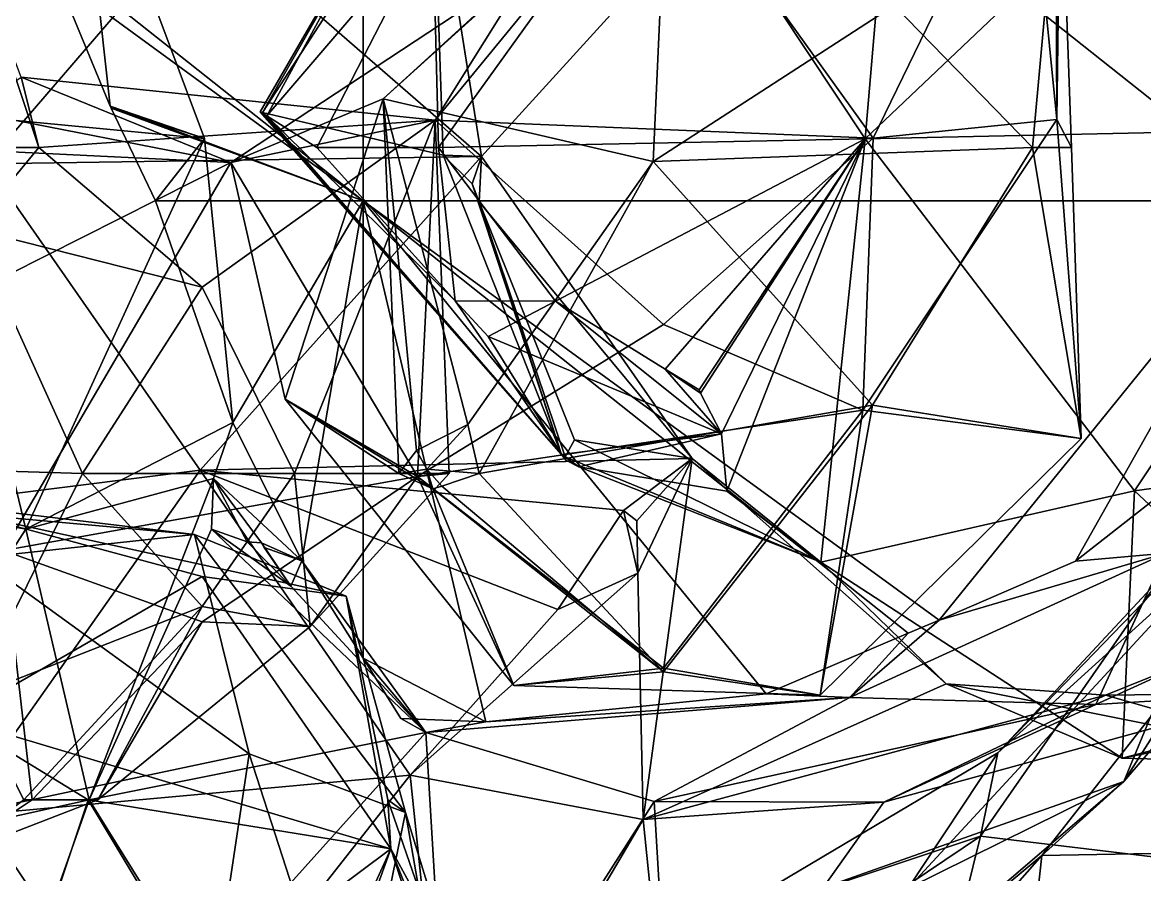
# Model space of a CAD drawing. Extents: x 290083 to 295691, y 4553739 to 4561622.
# Drawn here: x 293501.4 to 293562.7, y 4558439.6 to 4558486.1 of the extents above; entities that cross this region are included whole.
import ezdxf

# ---------------------------------------------------------------- set-up
doc = ezdxf.new("R2010")
doc.units = 0
doc.layers.add('Au_ppm_Pref_-_0_3', color=7, linetype='CONTINUOUS')

msp = doc.modelspace()

# ---------------------------------------------------------------- linework, layer by layer
at = {"layer": 'Au_ppm_Pref_-_0_3'}
for points in [[(293520, 4558516.06, 1932.731), (293520, 4558476.375, 1928.938), (293501.456, 4558491.094, 1928.667)], [(293520, 4558516.06, 1932.731), (293570, 4558516.06, 1937.079), (293570, 4558476.375, 1932.236)], [(293570, 4558476.375, 1932.236), (293520, 4558476.375, 1928.938), (293520, 4558516.06, 1932.731)], [(293511.334, 4558479.771, 1924.187), (293496.058, 4558481.236, 1920.242), (293504.31, 4558498.567, 1924.145)], [(293497.034, 4558497.107, 1918.402), (293504.31, 4558498.567, 1924.145), (293496.058, 4558481.236, 1920.242)], [(293506.184, 4558481.549, 1928.394), (293504.31, 4558498.567, 1924.145), (293503.274, 4558488.613, 1928.632)], [(293511.334, 4558479.771, 1924.187), (293504.31, 4558498.567, 1924.145), (293506.184, 4558481.549, 1928.394)], [(293511.208, 4558492.072, 1908.202), (293526.455, 4558478.793, 1907.135), (293523.547, 4558497.115, 1912.423)], [(293538.506, 4558492.052, 1906.792), (293523.547, 4558497.115, 1912.423), (293526.455, 4558478.793, 1907.135)], [(293536.307, 4558495.875, 1871.392), (293547.856, 4558479.796, 1871.188), (293556.259, 4558497.107, 1873.407)], [(293536.406, 4558496.367, 1894.891), (293547.413, 4558479.769, 1893.91), (293548.883, 4558497.026, 1900.564)], [(293547.413, 4558479.769, 1893.91), (293561.605, 4558493.234, 1895.936), (293548.883, 4558497.026, 1900.564)], [(293557.878, 4558480.818, 1877.245), (293556.259, 4558497.107, 1873.407), (293547.856, 4558479.796, 1871.188)], [(293557.878, 4558480.818, 1877.245), (293557.812, 4558497.107, 1876.827), (293556.259, 4558497.107, 1873.407)], [(293557.812, 4558497.107, 1876.827), (293557.878, 4558480.818, 1877.245), (293558.077, 4558496.081, 1882.021)], [(293498.611, 4558496.523, 1912.899), (293499.429, 4558478.393, 1907.209), (293511.208, 4558492.072, 1908.202)], [(293536.64, 4558496.151, 1882.479), (293535.833, 4558478.529, 1886.95), (293521.098, 4558481.939, 1882.905)], [(293536.64, 4558496.151, 1882.479), (293521.098, 4558481.939, 1882.905), (293529.287, 4558489.357, 1876.827)], [(293536.406, 4558496.367, 1894.891), (293523.807, 4558491.615, 1898.753), (293524.108, 4558479.289, 1894.787)], [(293529.287, 4558489.357, 1876.827), (293523.925, 4558480.773, 1869.808), (293536.307, 4558495.875, 1871.392)], [(293547.856, 4558479.796, 1871.188), (293536.307, 4558495.875, 1871.392), (293523.925, 4558480.773, 1869.808)], [(293536.406, 4558496.367, 1894.891), (293524.108, 4558479.289, 1894.787), (293547.413, 4558479.769, 1893.91)], [(293535.833, 4558478.529, 1886.95), (293536.64, 4558496.151, 1882.479), (293549.005, 4558487.041, 1885.35)], [(293556.551, 4558479.289, 1886.323), (293549.005, 4558487.041, 1885.35), (293558.077, 4558496.081, 1882.021)], [(293556.551, 4558479.289, 1886.323), (293558.077, 4558496.081, 1882.021), (293558.677, 4558479.289, 1882.766)], [(293557.878, 4558480.818, 1877.245), (293558.677, 4558479.289, 1882.766), (293558.077, 4558496.081, 1882.021)], [(293522.426, 4558495.154, 1900.584), (293523.807, 4558495.532, 1901.109), (293514.499, 4558481.199, 1900.646)], [(293514.499, 4558481.199, 1900.646), (293523.807, 4558495.532, 1901.109), (293524.362, 4558478.872, 1906.096)], [(293523.807, 4558495.532, 1901.109), (293526.455, 4558478.793, 1907.135), (293524.362, 4558478.872, 1906.096)], [(293538.506, 4558492.052, 1906.792), (293526.455, 4558478.793, 1907.135), (293523.807, 4558495.532, 1901.109)], [(293514.733, 4558481.011, 1900.328), (293522.426, 4558495.154, 1900.584), (293514.382, 4558481.232, 1900.584)], [(293514.382, 4558481.232, 1900.584), (293522.426, 4558495.154, 1900.584), (293514.499, 4558481.199, 1900.646)], [(293523.807, 4558491.615, 1898.753), (293522.426, 4558495.154, 1900.584), (293514.733, 4558481.011, 1900.328)], [(293561.605, 4558493.234, 1895.936), (293547.413, 4558479.769, 1893.91), (293575.31, 4558480.357, 1894.109)], [(293574.788, 4558491.287, 1901.218), (293561.605, 4558493.234, 1895.936), (293575.31, 4558480.357, 1894.109)], [(293511.208, 4558492.072, 1908.202), (293499.429, 4558478.393, 1907.209), (293526.455, 4558478.793, 1907.135)], [(293517.464, 4558479.289, 1898.337), (293523.807, 4558491.615, 1898.753), (293514.733, 4558481.011, 1900.328)], [(293517.464, 4558479.289, 1898.337), (293524.108, 4558479.289, 1894.787), (293523.807, 4558491.615, 1898.753)], [(293520, 4558476.375, 1928.938), (293503.274, 4558488.613, 1928.632), (293501.456, 4558491.094, 1928.667)], [(293498.609, 4558490.28, 1867.224), (293495.246, 4558479.289, 1869.302), (293502.286, 4558479.289, 1869.154)], [(293501.325, 4558483.13, 1870.887), (293498.609, 4558490.28, 1867.224), (293502.286, 4558479.289, 1869.154)], [(293529.287, 4558489.357, 1876.827), (293521.098, 4558481.939, 1882.905), (293512.767, 4558478.474, 1876.003)], [(293512.767, 4558478.474, 1876.003), (293523.925, 4558480.773, 1869.808), (293529.287, 4558489.357, 1876.827)], [(293520, 4558476.375, 1928.938), (293506.184, 4558481.549, 1928.394), (293503.274, 4558488.613, 1928.632)], [(293556.551, 4558479.289, 1886.323), (293535.833, 4558478.529, 1886.95), (293549.005, 4558487.041, 1885.35)], [(293512.767, 4558478.474, 1876.003), (293498.609, 4558481.239, 1871.537), (293501.325, 4558483.13, 1870.887)], [(293501.325, 4558483.13, 1870.887), (293523.925, 4558480.773, 1869.808), (293512.767, 4558478.474, 1876.003)], [(293502.286, 4558479.289, 1869.154), (293523.925, 4558480.773, 1869.808), (293501.325, 4558483.13, 1870.887)], [(293521.098, 4558481.939, 1882.905), (293515.737, 4558465.531, 1882.766), (293512.767, 4558478.474, 1876.003)], [(293521.098, 4558481.939, 1882.905), (293521.955, 4558461.471, 1887.832), (293515.737, 4558465.531, 1882.766)], [(293521.098, 4558481.939, 1882.905), (293522.917, 4558462.729, 1888.705), (293521.955, 4558461.471, 1887.832)], [(293521.098, 4558481.939, 1882.905), (293535.833, 4558478.529, 1886.95), (293525.711, 4558464.164, 1888.705)], [(293521.098, 4558481.939, 1882.905), (293525.711, 4558464.164, 1888.705), (293522.917, 4558462.729, 1888.705)], [(293496.058, 4558481.236, 1920.242), (293501.584, 4558458.432, 1923.81), (293483.413, 4558461.936, 1919.774)], [(293512.767, 4558478.474, 1876.003), (293495.921, 4558479.289, 1872.154), (293498.609, 4558481.239, 1871.537)], [(293511.334, 4558479.771, 1924.187), (293501.584, 4558458.432, 1923.81), (293496.058, 4558481.236, 1920.242)], [(293506.184, 4558481.549, 1928.394), (293520, 4558476.375, 1928.938), (293506.232, 4558481.432, 1928.39)], [(293511.334, 4558479.771, 1924.187), (293506.184, 4558481.549, 1928.394), (293506.232, 4558481.432, 1928.39)], [(293506.232, 4558481.432, 1928.39), (293520, 4558476.375, 1928.938), (293508.661, 4558476.375, 1928.241)], [(293511.334, 4558479.771, 1924.187), (293506.232, 4558481.432, 1928.39), (293508.661, 4558476.375, 1928.241)], [(293514.382, 4558481.232, 1900.584), (293530.836, 4558462.51, 1900.584), (293514.733, 4558481.011, 1900.328)], [(293514.382, 4558481.232, 1900.584), (293514.499, 4558481.199, 1900.646), (293530.836, 4558462.51, 1900.584)], [(293514.499, 4558481.199, 1900.646), (293524.362, 4558478.872, 1906.096), (293530.836, 4558462.51, 1900.584)], [(293523.925, 4558480.773, 1869.808), (293502.286, 4558479.289, 1869.154), (293511.208, 4558471.66, 1867.491)], [(293516.251, 4558461.471, 1868.51), (293523.925, 4558480.773, 1869.808), (293511.208, 4558471.66, 1867.491)], [(293517.464, 4558479.289, 1898.337), (293514.733, 4558481.011, 1900.328), (293525.023, 4558470.916, 1898.009)], [(293514.733, 4558481.011, 1900.328), (293530.836, 4558462.51, 1900.584), (293525.023, 4558470.916, 1898.009)], [(293524.699, 4558461.471, 1870.887), (293523.925, 4558480.773, 1869.808), (293516.251, 4558461.471, 1868.51)], [(293523.925, 4558480.773, 1869.808), (293524.699, 4558461.471, 1870.887), (293522.969, 4558461.324, 1876.869)], [(293523.925, 4558480.773, 1869.808), (293522.969, 4558461.324, 1876.869), (293536.406, 4558469.617, 1873.603)], [(293547.856, 4558479.796, 1871.188), (293523.925, 4558480.773, 1869.808), (293536.406, 4558469.617, 1873.603)], [(293547.282, 4558464.947, 1877.645), (293557.878, 4558480.818, 1877.245), (293547.856, 4558479.796, 1871.188)], [(293547.282, 4558464.947, 1877.645), (293559.21, 4558463.394, 1882.766), (293557.878, 4558480.818, 1877.245)], [(293557.878, 4558480.818, 1877.245), (293559.21, 4558463.394, 1882.766), (293558.677, 4558479.289, 1882.766)], [(293575.31, 4558480.357, 1894.109), (293547.413, 4558479.769, 1893.91), (293562.124, 4558460.528, 1893.453)], [(293585.548, 4558463.763, 1896), (293575.31, 4558480.357, 1894.109), (293562.124, 4558460.528, 1893.453)], [(293502.286, 4558479.289, 1869.154), (293495.246, 4558479.289, 1869.302), (293498.609, 4558474.842, 1869.405)], [(293512.767, 4558478.474, 1876.003), (293498.609, 4558471.329, 1873.541), (293495.921, 4558479.289, 1872.154)], [(293498.609, 4558474.842, 1869.405), (293511.208, 4558471.66, 1867.491), (293502.286, 4558479.289, 1869.154)], [(293511.334, 4558479.771, 1924.187), (293512.872, 4558464.273, 1929.429), (293501.584, 4558458.432, 1923.81)], [(293512.872, 4558464.273, 1929.429), (293511.334, 4558479.771, 1924.187), (293508.661, 4558476.375, 1928.241)], [(293524.108, 4558479.289, 1894.787), (293517.464, 4558479.289, 1898.337), (293525.023, 4558470.916, 1898.009)], [(293547.413, 4558479.769, 1893.91), (293524.108, 4558479.289, 1894.787), (293530.494, 4558470.89, 1894.997)], [(293530.494, 4558470.89, 1894.997), (293524.108, 4558479.289, 1894.787), (293525.023, 4558470.916, 1898.009)], [(293547.413, 4558479.769, 1893.91), (293530.494, 4558470.89, 1894.997), (293536.493, 4558467.181, 1894.974)], [(293556.551, 4558479.289, 1886.323), (293547.809, 4558465.204, 1886.897), (293535.833, 4558478.529, 1886.95)], [(293547.282, 4558464.947, 1877.645), (293547.856, 4558479.796, 1871.188), (293536.406, 4558469.617, 1873.603)], [(293547.413, 4558479.769, 1893.91), (293536.493, 4558467.181, 1894.974), (293538.345, 4558466.048, 1894.966)], [(293538.425, 4558465.872, 1895.045), (293547.413, 4558479.769, 1893.91), (293538.345, 4558466.048, 1894.966)], [(293538.425, 4558465.872, 1895.045), (293539.568, 4558463.642, 1896.082), (293547.413, 4558479.769, 1893.91)], [(293539.855, 4558460.51, 1897.103), (293547.413, 4558479.769, 1893.91), (293539.568, 4558463.642, 1896.082)], [(293544.993, 4558456.629, 1899.949), (293547.413, 4558479.769, 1893.91), (293539.855, 4558460.51, 1897.103)], [(293544.993, 4558456.629, 1899.949), (293562.124, 4558460.528, 1893.453), (293547.413, 4558479.769, 1893.91)], [(293556.551, 4558479.289, 1886.323), (293559.21, 4558463.394, 1882.766), (293547.809, 4558465.204, 1886.897)], [(293556.551, 4558479.289, 1886.323), (293558.677, 4558479.289, 1882.766), (293559.21, 4558463.394, 1882.766)], [(293526.455, 4558478.793, 1907.135), (293499.429, 4558478.393, 1907.209), (293511.097, 4558461.66, 1907.179)], [(293537.97, 4558462.296, 1906.455), (293526.455, 4558478.793, 1907.135), (293511.097, 4558461.66, 1907.179)], [(293524.362, 4558478.872, 1906.096), (293526.455, 4558478.793, 1907.135), (293525.953, 4558477.306, 1906.245)], [(293524.362, 4558478.872, 1906.096), (293525.953, 4558477.306, 1906.245), (293530.836, 4558462.51, 1900.584)], [(293525.953, 4558477.306, 1906.245), (293526.455, 4558478.793, 1907.135), (293526.336, 4558476.327, 1906.026)], [(293526.336, 4558476.327, 1906.026), (293526.455, 4558478.793, 1907.135), (293537.97, 4558462.296, 1906.455)], [(293499.429, 4558478.393, 1907.209), (293486.745, 4558458.603, 1907.826), (293511.097, 4558461.66, 1907.179)], [(293512.767, 4558478.474, 1876.003), (293500.351, 4558457.269, 1874.605), (293498.609, 4558471.329, 1873.541)], [(293512.767, 4558478.474, 1876.003), (293522.969, 4558461.324, 1876.869), (293500.351, 4558457.269, 1874.605)], [(293512.767, 4558478.474, 1876.003), (293515.737, 4558465.531, 1882.766), (293522.969, 4558461.324, 1876.869)], [(293535.833, 4558478.529, 1886.95), (293526.335, 4558461.471, 1888.705), (293525.711, 4558464.164, 1888.705)], [(293535.833, 4558478.529, 1886.95), (293547.809, 4558465.204, 1886.897), (293526.335, 4558461.471, 1888.705)], [(293530.836, 4558462.51, 1900.584), (293525.953, 4558477.306, 1906.245), (293526.336, 4558476.327, 1906.026)], [(293520, 4558476.375, 1928.938), (293512.872, 4558464.273, 1929.429), (293508.661, 4558476.375, 1928.241)], [(293520, 4558476.375, 1928.938), (293516.65, 4558456.708, 1930.243), (293512.872, 4558464.273, 1929.429)], [(293520, 4558476.375, 1928.938), (293520, 4558451.383, 1930.858), (293516.65, 4558456.708, 1930.243)], [(293520, 4558476.375, 1928.938), (293526.697, 4558447.922, 1931.626), (293520, 4558451.383, 1930.858)], [(293542.014, 4558449.441, 1932.657), (293526.697, 4558447.922, 1931.626), (293520, 4558476.375, 1928.938)], [(293549.763, 4558452.752, 1932.983), (293542.014, 4558449.441, 1932.657), (293520, 4558476.375, 1928.938)], [(293551.465, 4558453.465, 1933.033), (293549.763, 4558452.752, 1932.983), (293520, 4558476.375, 1928.938)], [(293551.465, 4558453.465, 1933.033), (293520, 4558476.375, 1928.938), (293570, 4558476.375, 1932.236)], [(293526.336, 4558476.327, 1906.026), (293537.97, 4558462.296, 1906.455), (293531.538, 4558463.312, 1903.364)], [(293531.039, 4558462.391, 1900.957), (293530.836, 4558462.51, 1900.584), (293526.336, 4558476.327, 1906.026)], [(293531.039, 4558462.391, 1900.957), (293526.336, 4558476.327, 1906.026), (293531.538, 4558463.312, 1903.364)], [(293558.906, 4558456.688, 1933.239), (293551.465, 4558453.465, 1933.033), (293570, 4558476.375, 1932.236)], [(293566.206, 4558462.416, 1933.216), (293558.906, 4558456.688, 1933.239), (293570, 4558476.375, 1932.236)], [(293504.673, 4558461.471, 1867.807), (293498.609, 4558474.842, 1869.405), (293490.414, 4558461.916, 1870.887)], [(293498.609, 4558474.842, 1869.405), (293504.673, 4558461.471, 1867.807), (293511.208, 4558471.66, 1867.491)], [(293511.208, 4558471.66, 1867.491), (293504.673, 4558461.471, 1867.807), (293516.251, 4558461.471, 1868.51)], [(293530.494, 4558470.89, 1894.997), (293525.023, 4558470.916, 1898.009), (293526.821, 4558468.955, 1897.889)], [(293525.023, 4558470.916, 1898.009), (293530.836, 4558462.51, 1900.584), (293526.821, 4558468.955, 1897.889)], [(293530.494, 4558470.89, 1894.997), (293526.821, 4558468.955, 1897.889), (293539.568, 4558463.642, 1896.082)], [(293530.494, 4558470.89, 1894.997), (293539.568, 4558463.642, 1896.082), (293536.493, 4558467.181, 1894.974)], [(293536.406, 4558469.617, 1873.603), (293522.969, 4558461.324, 1876.869), (293547.282, 4558464.947, 1877.645)], [(293530.836, 4558462.51, 1900.584), (293539.568, 4558463.642, 1896.082), (293526.821, 4558468.955, 1897.889)], [(293539.568, 4558463.642, 1896.082), (293538.425, 4558465.872, 1895.045), (293536.493, 4558467.181, 1894.974)], [(293538.425, 4558465.872, 1895.045), (293538.345, 4558466.048, 1894.966), (293536.493, 4558467.181, 1894.974)], [(293515.737, 4558465.531, 1882.766), (293521.955, 4558461.471, 1887.832), (293523.807, 4558460.65, 1888.431)], [(293515.737, 4558465.531, 1882.766), (293523.807, 4558460.65, 1888.431), (293528.228, 4558449.905, 1882.766)], [(293515.737, 4558465.531, 1882.766), (293528.228, 4558449.905, 1882.766), (293522.969, 4558461.324, 1876.869)], [(293526.335, 4558461.471, 1888.705), (293547.809, 4558465.204, 1886.897), (293536.406, 4558450.647, 1886.374)], [(293547.809, 4558465.204, 1886.897), (293544.966, 4558449.365, 1882.766), (293536.406, 4558450.647, 1886.374)], [(293547.809, 4558465.204, 1886.897), (293559.21, 4558463.394, 1882.766), (293544.966, 4558449.365, 1882.766)], [(293536.406, 4558450.842, 1879.223), (293547.282, 4558464.947, 1877.645), (293522.969, 4558461.324, 1876.869)], [(293536.406, 4558450.842, 1879.223), (293544.966, 4558449.365, 1882.766), (293547.282, 4558464.947, 1877.645)], [(293544.966, 4558449.365, 1882.766), (293559.21, 4558463.394, 1882.766), (293547.282, 4558464.947, 1877.645)], [(293563.514, 4558455.724, 1869.872), (293554.665, 4558446.217, 1864.141), (293572.501, 4558464.68, 1865.306)], [(293554.665, 4558446.217, 1864.141), (293566.715, 4558457.16, 1859.991), (293572.501, 4558464.68, 1865.306)], [(293501.584, 4558458.432, 1923.81), (293512.872, 4558464.273, 1929.429), (293511.822, 4558461.203, 1929.6)], [(293511.822, 4558461.203, 1929.6), (293512.872, 4558464.273, 1929.429), (293516.65, 4558456.708, 1930.243)], [(293523.481, 4558461.721, 1889.026), (293522.917, 4558462.729, 1888.705), (293525.711, 4558464.164, 1888.705)], [(293523.481, 4558461.721, 1889.026), (293525.711, 4558464.164, 1888.705), (293526.335, 4558461.471, 1888.705)], [(293530.836, 4558462.51, 1900.584), (293531.786, 4558461.844, 1900.385), (293539.568, 4558463.642, 1896.082)], [(293531.538, 4558463.312, 1903.364), (293544.993, 4558456.629, 1899.949), (293531.039, 4558462.391, 1900.957)], [(293537.97, 4558462.296, 1906.455), (293544.993, 4558456.629, 1899.949), (293531.538, 4558463.312, 1903.364)], [(293539.568, 4558463.642, 1896.082), (293531.786, 4558461.844, 1900.385), (293539.855, 4558460.51, 1897.103)], [(293574.204, 4558449.266, 1896.515), (293585.548, 4558463.763, 1896), (293562.124, 4558460.528, 1893.453)], [(293521.955, 4558461.471, 1887.832), (293522.917, 4558462.729, 1888.705), (293523.481, 4558461.721, 1889.026)], [(293511.097, 4558461.66, 1907.179), (293534.222, 4558459.466, 1906.667), (293537.97, 4558462.296, 1906.455)], [(293530.836, 4558462.51, 1900.584), (293531.076, 4558462.205, 1900.584), (293531.786, 4558461.844, 1900.385)], [(293530.836, 4558462.51, 1900.584), (293531.039, 4558462.391, 1900.957), (293531.076, 4558462.205, 1900.584)], [(293531.039, 4558462.391, 1900.957), (293531.786, 4558461.844, 1900.385), (293531.076, 4558462.205, 1900.584)], [(293531.039, 4558462.391, 1900.957), (293544.993, 4558456.629, 1899.949), (293531.786, 4558461.844, 1900.385)], [(293534.222, 4558459.466, 1906.667), (293534.94, 4558458.894, 1906.672), (293537.97, 4558462.296, 1906.455)], [(293534.94, 4558458.894, 1906.672), (293535.007, 4558456.036, 1907.695), (293537.97, 4558462.296, 1906.455)], [(293535.007, 4558456.036, 1907.695), (293535.299, 4558442.583, 1912.505), (293537.97, 4558462.296, 1906.455)], [(293537.97, 4558462.296, 1906.455), (293535.299, 4558442.583, 1912.505), (293551.835, 4558449.982, 1907.299)], [(293537.97, 4558462.296, 1906.455), (293551.835, 4558449.982, 1907.299), (293544.993, 4558456.629, 1899.949)], [(293566.206, 4558462.416, 1933.216), (293563.835, 4558457.136, 1930.714), (293558.906, 4558456.688, 1933.239)], [(293489.871, 4558440.307, 1923.606), (293483.413, 4558461.936, 1919.774), (293501.584, 4558458.432, 1923.81)], [(293511.097, 4558461.66, 1907.179), (293486.745, 4558458.603, 1907.826), (293497.751, 4558442.743, 1908.235)], [(293490.414, 4558461.916, 1870.887), (293498.609, 4558449.278, 1869.012), (293504.673, 4558461.471, 1867.807)], [(293522.571, 4558445.006, 1907.557), (293511.097, 4558461.66, 1907.179), (293497.751, 4558442.743, 1908.235)], [(293498.609, 4558449.278, 1869.012), (293511.208, 4558454.215, 1868.468), (293504.673, 4558461.471, 1867.807)], [(293511.208, 4558454.215, 1868.468), (293516.251, 4558461.471, 1868.51), (293504.673, 4558461.471, 1867.807)], [(293534.222, 4558459.466, 1906.667), (293511.097, 4558461.66, 1907.179), (293530.634, 4558454.059, 1906.98)], [(293511.097, 4558461.66, 1907.179), (293522.571, 4558445.006, 1907.557), (293530.634, 4558454.059, 1906.98)], [(293517.112, 4558453.121, 1870.887), (293516.251, 4558461.471, 1868.51), (293511.208, 4558454.215, 1868.468)], [(293517.112, 4558453.121, 1870.887), (293524.699, 4558461.471, 1870.887), (293516.251, 4558461.471, 1868.51)], [(293517.112, 4558453.121, 1870.887), (293522.969, 4558461.324, 1876.869), (293524.699, 4558461.471, 1870.887)], [(293521.955, 4558461.471, 1887.832), (293523.481, 4558461.721, 1889.026), (293523.807, 4558460.65, 1888.431)], [(293523.481, 4558461.721, 1889.026), (293526.335, 4558461.471, 1888.705), (293524.297, 4558460.779, 1888.705)], [(293523.481, 4558461.721, 1889.026), (293524.297, 4558460.779, 1888.705), (293523.807, 4558460.65, 1888.431)], [(293526.335, 4558461.471, 1888.705), (293536.406, 4558450.647, 1886.374), (293524.297, 4558460.779, 1888.705)], [(293531.786, 4558461.844, 1900.385), (293544.993, 4558456.629, 1899.949), (293539.855, 4558460.51, 1897.103)], [(293566.715, 4558457.16, 1859.991), (293561.546, 4558444.663, 1853.135), (293576.193, 4558461.715, 1853.592)], [(293576.193, 4558461.715, 1853.592), (293561.546, 4558444.663, 1853.135), (293567.213, 4558453.539, 1847.13)], [(293498.53, 4558459.263, 1841.432), (293485.952, 4558461.117, 1835.233), (293510.779, 4558458.146, 1834.826)], [(293510.779, 4558458.146, 1834.826), (293485.952, 4558461.117, 1835.233), (293498.984, 4558456.874, 1829.545)], [(293500.351, 4558457.269, 1874.605), (293522.969, 4558461.324, 1876.869), (293511.208, 4558453.373, 1873.587)], [(293501.584, 4558458.432, 1923.81), (293511.822, 4558461.203, 1929.6), (293505.026, 4558443.653, 1927.256)], [(293511.822, 4558461.203, 1929.6), (293511.724, 4558458.434, 1929.807), (293505.026, 4558443.653, 1927.256)], [(293517.112, 4558453.121, 1870.887), (293511.208, 4558453.373, 1873.587), (293522.969, 4558461.324, 1876.869)], [(293511.724, 4558458.434, 1929.807), (293511.822, 4558461.203, 1929.6), (293513.664, 4558457.754, 1929.979)], [(293513.664, 4558457.754, 1929.979), (293511.822, 4558461.203, 1929.6), (293514.45, 4558457.697, 1930.032)], [(293514.45, 4558457.697, 1930.032), (293511.822, 4558461.203, 1929.6), (293516.65, 4558456.708, 1930.243)], [(293536.406, 4558450.842, 1879.223), (293522.969, 4558461.324, 1876.869), (293528.228, 4558449.905, 1882.766)], [(293536.406, 4558450.647, 1886.374), (293523.807, 4558460.65, 1888.431), (293524.297, 4558460.779, 1888.705)], [(293536.406, 4558450.647, 1886.374), (293528.228, 4558449.905, 1882.766), (293523.807, 4558460.65, 1888.431)], [(293562.124, 4558460.528, 1893.453), (293544.993, 4558456.629, 1899.949), (293561.444, 4558445.92, 1900.344)], [(293561.444, 4558445.92, 1900.344), (293574.204, 4558449.266, 1896.515), (293562.124, 4558460.528, 1893.453)], [(293511.208, 4558455.844, 1845.254), (293497.731, 4558448.074, 1847.997), (293498.53, 4558459.263, 1841.432)], [(293511.208, 4558455.844, 1845.254), (293498.53, 4558459.263, 1841.432), (293519.068, 4558454.77, 1841.191)], [(293519.068, 4558454.77, 1841.191), (293498.53, 4558459.263, 1841.432), (293510.779, 4558458.146, 1834.826)], [(293535.007, 4558456.036, 1907.695), (293534.222, 4558459.466, 1906.667), (293530.634, 4558454.059, 1906.98)], [(293535.007, 4558456.036, 1907.695), (293534.94, 4558458.894, 1906.672), (293534.222, 4558459.466, 1906.667)], [(293501.584, 4558458.432, 1923.81), (293505.026, 4558443.653, 1927.256), (293489.871, 4558440.307, 1923.606)], [(293505.026, 4558443.653, 1927.256), (293511.724, 4558458.434, 1929.807), (293523.427, 4558447.334, 1930.042)], [(293516.054, 4558455.331, 1930.009), (293511.724, 4558458.434, 1929.807), (293513.664, 4558457.754, 1929.979)], [(293523.427, 4558447.334, 1930.042), (293511.724, 4558458.434, 1929.807), (293516.054, 4558455.331, 1930.009)], [(293510.779, 4558458.146, 1834.826), (293498.984, 4558456.874, 1829.545), (293513.765, 4558446.17, 1828.454)], [(293519.068, 4558454.77, 1841.191), (293510.779, 4558458.146, 1834.826), (293522.302, 4558442.955, 1835.197)], [(293522.302, 4558442.955, 1835.197), (293510.779, 4558458.146, 1834.826), (293513.765, 4558446.17, 1828.454)], [(293501.921, 4558443.653, 1872.449), (293496.931, 4558440.343, 1871.062), (293500.351, 4558457.269, 1874.605)], [(293511.208, 4558453.373, 1873.587), (293501.921, 4558443.653, 1872.449), (293500.351, 4558457.269, 1874.605)], [(293514.45, 4558457.697, 1930.032), (293516.054, 4558455.331, 1930.009), (293513.664, 4558457.754, 1929.979)], [(293514.593, 4558457.428, 1930.061), (293514.45, 4558457.697, 1930.032), (293516.65, 4558456.708, 1930.243)], [(293514.45, 4558457.697, 1930.032), (293514.593, 4558457.428, 1930.061), (293516.054, 4558455.331, 1930.009)], [(293516.65, 4558456.708, 1930.243), (293516.054, 4558455.331, 1930.009), (293514.593, 4558457.428, 1930.061)], [(293498.984, 4558456.874, 1829.545), (293498.936, 4558443.031, 1824.608), (293513.765, 4558446.17, 1828.454)], [(293523.427, 4558447.334, 1930.042), (293516.054, 4558455.331, 1930.009), (293516.65, 4558456.708, 1930.243)], [(293523.427, 4558447.334, 1930.042), (293516.65, 4558456.708, 1930.243), (293520, 4558451.383, 1930.858)], [(293544.993, 4558456.629, 1899.949), (293551.835, 4558449.982, 1907.299), (293561.444, 4558445.92, 1900.344)], [(293563.835, 4558457.136, 1930.714), (293546.578, 4558449.236, 1929.564), (293551.465, 4558453.465, 1933.033)], [(293546.578, 4558449.236, 1929.564), (293563.835, 4558457.136, 1930.714), (293560.006, 4558448.857, 1923.36)], [(293554.665, 4558446.217, 1864.141), (293549.763, 4558438.835, 1858.922), (293566.715, 4558457.16, 1859.991)], [(293549.763, 4558438.835, 1858.922), (293561.546, 4558444.663, 1853.135), (293566.715, 4558457.16, 1859.991)], [(293563.835, 4558457.136, 1930.714), (293551.465, 4558453.465, 1933.033), (293558.906, 4558456.688, 1933.239)], [(293563.835, 4558457.136, 1930.714), (293576.721, 4558456.494, 1924.715), (293560.006, 4558448.857, 1923.36)], [(293535.007, 4558456.036, 1907.695), (293530.634, 4558454.059, 1906.98), (293522.571, 4558445.006, 1907.557)], [(293535.007, 4558456.036, 1907.695), (293522.571, 4558445.006, 1907.557), (293535.299, 4558442.583, 1912.505)], [(293560.006, 4558448.857, 1923.36), (293576.721, 4558456.494, 1924.715), (293570.084, 4558449.48, 1918.402)], [(293521.509, 4558440.968, 1847.221), (293497.731, 4558448.074, 1847.997), (293511.208, 4558455.844, 1845.254)], [(293521.509, 4558440.968, 1847.221), (293511.208, 4558455.844, 1845.254), (293519.068, 4558454.77, 1841.191)], [(293553.712, 4558441.677, 1869.925), (293563.514, 4558455.724, 1869.872), (293564.483, 4558440.376, 1875.875)], [(293553.712, 4558441.677, 1869.925), (293554.665, 4558446.217, 1864.141), (293563.514, 4558455.724, 1869.872)], [(293521.509, 4558440.968, 1847.221), (293519.068, 4558454.77, 1841.191), (293521.354, 4558443.653, 1841.191)], [(293521.354, 4558443.653, 1841.191), (293519.068, 4558454.77, 1841.191), (293522.302, 4558442.955, 1835.197)], [(293498.609, 4558449.278, 1869.012), (293501.472, 4558443.653, 1869.537), (293511.208, 4558454.215, 1868.468)], [(293505.515, 4558443.653, 1870.887), (293511.208, 4558454.215, 1868.468), (293501.472, 4558443.653, 1869.537)], [(293505.515, 4558443.653, 1870.887), (293517.112, 4558453.121, 1870.887), (293511.208, 4558454.215, 1868.468)], [(293567.213, 4558453.539, 1847.13), (293561.546, 4558444.663, 1853.135), (293557.057, 4558440.613, 1847.13)], [(293557.057, 4558440.613, 1847.13), (293567.065, 4558440.788, 1842.441), (293567.213, 4558453.539, 1847.13)], [(293560.545, 4558449.37, 1912.135), (293570.084, 4558449.48, 1918.402), (293571.252, 4558453.694, 1913.663)], [(293560.545, 4558449.37, 1912.135), (293571.252, 4558453.694, 1913.663), (293573.785, 4558445.599, 1906.623)], [(293505.515, 4558443.653, 1870.887), (293501.921, 4558443.653, 1872.449), (293511.208, 4558453.373, 1873.587)], [(293505.515, 4558443.653, 1870.887), (293511.208, 4558453.373, 1873.587), (293517.112, 4558453.121, 1870.887)], [(293551.465, 4558453.465, 1933.033), (293546.578, 4558449.236, 1929.564), (293549.763, 4558452.752, 1932.983)], [(293549.763, 4558452.752, 1932.983), (293546.578, 4558449.236, 1929.564), (293542.014, 4558449.441, 1932.657)], [(293526.697, 4558447.922, 1931.626), (293522.055, 4558448.087, 1931.265), (293520, 4558451.383, 1930.858)], [(293522.055, 4558448.087, 1931.265), (293523.427, 4558447.334, 1930.042), (293520, 4558451.383, 1930.858)], [(293536.406, 4558450.842, 1879.223), (293528.228, 4558449.905, 1882.766), (293544.966, 4558449.365, 1882.766)], [(293544.966, 4558449.365, 1882.766), (293528.228, 4558449.905, 1882.766), (293536.406, 4558450.647, 1886.374)], [(293551.835, 4558449.982, 1907.299), (293535.299, 4558442.583, 1912.505), (293560.545, 4558449.37, 1912.135)], [(293573.785, 4558445.599, 1906.623), (293551.835, 4558449.982, 1907.299), (293560.545, 4558449.37, 1912.135)], [(293551.835, 4558449.982, 1907.299), (293573.785, 4558445.599, 1906.623), (293561.444, 4558445.92, 1900.344)], [(293573.785, 4558445.599, 1906.623), (293582.245, 4558450.1, 1900.584), (293561.444, 4558445.92, 1900.344)], [(293561.444, 4558445.92, 1900.344), (293582.245, 4558450.1, 1900.584), (293574.204, 4558449.266, 1896.515)], [(293498.609, 4558449.278, 1869.012), (293496.931, 4558440.343, 1871.062), (293501.472, 4558443.653, 1869.537)], [(293546.578, 4558449.236, 1929.564), (293523.427, 4558447.334, 1930.042), (293526.697, 4558447.922, 1931.626)], [(293546.578, 4558449.236, 1929.564), (293535.89, 4558443.568, 1924.357), (293523.427, 4558447.334, 1930.042)], [(293546.578, 4558449.236, 1929.564), (293526.697, 4558447.922, 1931.626), (293542.014, 4558449.441, 1932.657)], [(293535.299, 4558442.583, 1912.505), (293548.426, 4558443.524, 1918.486), (293560.545, 4558449.37, 1912.135)], [(293546.578, 4558449.236, 1929.564), (293560.006, 4558448.857, 1923.36), (293535.89, 4558443.568, 1924.357)], [(293570.084, 4558449.48, 1918.402), (293548.426, 4558443.524, 1918.486), (293560.006, 4558448.857, 1923.36)], [(293560.545, 4558449.37, 1912.135), (293548.426, 4558443.524, 1918.486), (293570.084, 4558449.48, 1918.402)], [(293560.006, 4558448.857, 1923.36), (293548.426, 4558443.524, 1918.486), (293535.89, 4558443.568, 1924.357)], [(293504.987, 4558443.653, 1850.137), (293499.096, 4558426.052, 1852.842), (293497.731, 4558448.074, 1847.997)], [(293504.987, 4558443.653, 1850.137), (293497.731, 4558448.074, 1847.997), (293521.509, 4558440.968, 1847.221)], [(293526.697, 4558447.922, 1931.626), (293523.427, 4558447.334, 1930.042), (293522.055, 4558448.087, 1931.265)], [(293511.208, 4558433.729, 1927.649), (293505.026, 4558443.653, 1927.256), (293523.427, 4558447.334, 1930.042)], [(293511.208, 4558433.729, 1927.649), (293523.427, 4558447.334, 1930.042), (293524.697, 4558426.025, 1926.151)], [(293524.697, 4558426.025, 1926.151), (293523.427, 4558447.334, 1930.042), (293535.89, 4558443.568, 1924.357)], [(293513.765, 4558446.17, 1828.454), (293498.936, 4558443.031, 1824.608), (293510.697, 4558425.639, 1825.004)], [(293519.391, 4558428.78, 1829.569), (293513.765, 4558446.17, 1828.454), (293510.697, 4558425.639, 1825.004)], [(293522.302, 4558442.955, 1835.197), (293513.765, 4558446.17, 1828.454), (293519.391, 4558428.78, 1829.569)], [(293553.712, 4558441.677, 1869.925), (293538.381, 4558436.551, 1863.511), (293554.665, 4558446.217, 1864.141)], [(293549.763, 4558438.835, 1858.922), (293554.665, 4558446.217, 1864.141), (293538.381, 4558436.551, 1863.511)], [(293522.571, 4558445.006, 1907.557), (293497.751, 4558442.743, 1908.235), (293508.718, 4558427.355, 1908.204)], [(293522.571, 4558445.006, 1907.557), (293508.718, 4558427.355, 1908.204), (293524.689, 4558424.567, 1911.762)], [(293522.571, 4558445.006, 1907.557), (293524.689, 4558424.567, 1911.762), (293535.299, 4558442.583, 1912.505)], [(293549.763, 4558438.835, 1858.922), (293538.616, 4558436.557, 1854.393), (293561.546, 4558444.663, 1853.135)], [(293538.616, 4558436.557, 1854.393), (293549.005, 4558433.895, 1850.383), (293561.546, 4558444.663, 1853.135)], [(293549.005, 4558433.895, 1850.383), (293557.057, 4558440.613, 1847.13), (293561.546, 4558444.663, 1853.135)], [(293489.871, 4558440.307, 1923.606), (293505.026, 4558443.653, 1927.256), (293498.628, 4558425.599, 1926.846)], [(293505.515, 4558443.653, 1870.887), (293496.931, 4558440.343, 1871.062), (293501.921, 4558443.653, 1872.449)], [(293496.931, 4558440.343, 1871.062), (293505.515, 4558443.653, 1870.887), (293501.472, 4558443.653, 1869.537)], [(293511.208, 4558433.729, 1927.649), (293498.628, 4558425.599, 1926.846), (293505.026, 4558443.653, 1927.256)], [(293504.987, 4558443.653, 1850.137), (293511.208, 4558433.269, 1849.608), (293499.096, 4558426.052, 1852.842)], [(293511.208, 4558433.269, 1849.608), (293504.987, 4558443.653, 1850.137), (293521.509, 4558440.968, 1847.221)], [(293521.509, 4558440.968, 1847.221), (293521.354, 4558443.653, 1841.191), (293527.888, 4558424.761, 1841.607)], [(293522.302, 4558442.955, 1835.197), (293527.888, 4558424.761, 1841.607), (293521.354, 4558443.653, 1841.191)], [(293535.89, 4558443.568, 1924.357), (293536.854, 4558427.21, 1918.304), (293524.697, 4558426.025, 1926.151)], [(293536.854, 4558427.21, 1918.304), (293548.426, 4558443.524, 1918.486), (293535.299, 4558442.583, 1912.505)], [(293535.89, 4558443.568, 1924.357), (293548.426, 4558443.524, 1918.486), (293536.854, 4558427.21, 1918.304)], [(293510.697, 4558425.639, 1825.004), (293498.936, 4558443.031, 1824.608), (293486.8, 4558427.188, 1822.838)], [(293497.751, 4558442.743, 1908.235), (293488.278, 4558429.513, 1908.819), (293508.718, 4558427.355, 1908.204)], [(293522.302, 4558442.955, 1835.197), (293519.391, 4558428.78, 1829.569), (293525.298, 4558425.835, 1835.251)], [(293525.298, 4558425.835, 1835.251), (293527.888, 4558424.761, 1841.607), (293522.302, 4558442.955, 1835.197)], [(293536.854, 4558427.21, 1918.304), (293535.299, 4558442.583, 1912.505), (293524.689, 4558424.567, 1911.762)], [(293534.454, 4558428.696, 1871.045), (293553.712, 4558441.677, 1869.925), (293549.626, 4558425.102, 1875.737)], [(293553.712, 4558441.677, 1869.925), (293534.454, 4558428.696, 1871.045), (293538.381, 4558436.551, 1863.511)], [(293553.712, 4558441.677, 1869.925), (293564.483, 4558440.376, 1875.875), (293549.626, 4558425.102, 1875.737)], [(293521.509, 4558440.968, 1847.221), (293518.222, 4558433.733, 1853.069), (293511.208, 4558433.269, 1849.608)], [(293516.036, 4558425.835, 1847.13), (293526.435, 4558425.835, 1851.83), (293521.509, 4558440.968, 1847.221)], [(293527.888, 4558424.761, 1841.607), (293516.036, 4558425.835, 1847.13), (293521.509, 4558440.968, 1847.221)], [(293527.172, 4558430.594, 1853.069), (293518.222, 4558433.733, 1853.069), (293521.509, 4558440.968, 1847.221)], [(293526.435, 4558425.835, 1851.83), (293527.172, 4558430.594, 1853.069), (293521.509, 4558440.968, 1847.221)], [(293565.896, 4558424.036, 1836.273), (293567.065, 4558440.788, 1842.441), (293555.165, 4558423.276, 1841.972)], [(293557.057, 4558440.613, 1847.13), (293555.165, 4558423.276, 1841.972), (293567.065, 4558440.788, 1842.441)], [(293541.941, 4558423.424, 1847.976), (293557.057, 4558440.613, 1847.13), (293549.005, 4558433.895, 1850.383)], [(293541.941, 4558423.424, 1847.976), (293555.165, 4558423.276, 1841.972), (293557.057, 4558440.613, 1847.13)], [(293549.626, 4558425.102, 1875.737), (293564.483, 4558440.376, 1875.875), (293575.263, 4558424.43, 1878.911)]]:
    msp.add_3dface(points, dxfattribs=at)

doc.saveas('drawing.dxf')
